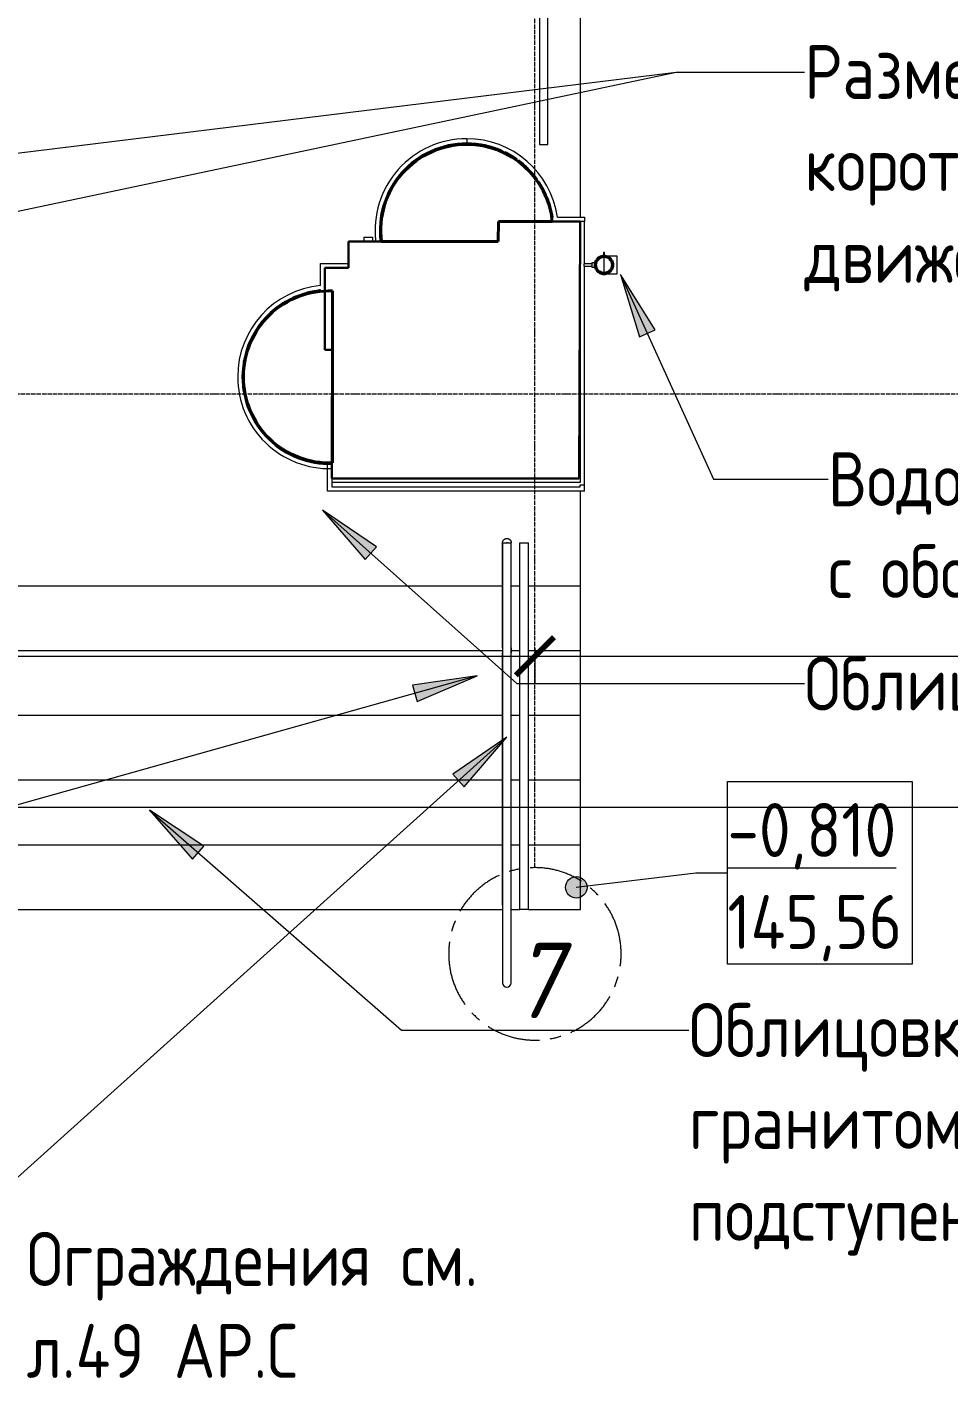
# Model space of a CAD drawing. Header units: millimetres. Extents: x 504091 to 2165846, y 135022 to 442887.
# Drawn here: x 1428344 to 1432621, y 298103 to 304368 of the extents above; entities that cross this region are included whole.
import ezdxf

# ---------------------------------------------------------------- set-up
doc = ezdxf.new("R2010")
doc.units = ezdxf.units.MM
doc.linetypes.add('ADSK_Линия сетки', pattern=[25, 20, -2.5, 0, -2.5])
doc.linetypes.add('осеваяX2', pattern=[4, 2.5, -0.5, 0.5, -0.5])
doc.layers.get('Defpoints').update_dxf_attribs({"color": 255})
for name, color, linetype, lineweight in [('Аннотация', 7, 'Continuous', 9), ('Колонны', 7, 'Continuous', 18), ('Лестницы', 7, 'Continuous', 18), ('Обобщенные модели', 7, 'Continuous', 18), ('Ограждение', 7, 'Continuous', 18), ('Оси', 165, 'осеваяX2', 13), ('Перекрытие', 7, 'Continuous', 18), ('размеры', 7, 'Continuous', 9), ('Стены наружные', 7, 'Continuous', 18), ('Стены несущие', 7, 'Continuous', 30), ('Стены отделка', 7, 'Continuous', 30), ('Стены штриховка', 7, 'Continuous', 18)]:
    doc.layers.add(name, color=color, linetype=linetype, lineweight=lineweight)
doc.layers.add('Линии', color=7, linetype='Continuous', lineweight=9, true_color=0x00a600)
doc.styles.add('GOST 2.304_new', font='isocpeur.ttf', dxfattribs={"width": 0.9, "oblique": 15})
doc.styles.add('GOST Common_2', font='GOST_Common.ttf', dxfattribs={"width": 0.9, "height": 200})
doc.dimstyles.new('SPDS 1_100', dxfattribs={"dimscale": 100, "dimtxt": 2.5, "dimasz": 1.77, "dimexe": 1.25, "dimexo": 0.625, "dimtad": 1, "dimdec": 0, "dimrnd": 0.001, "dimzin": 9, "dimtxsty": 'GOST 2.304_new', "dimblk": 'ARCHTICK', "dimcen": 2.5, "dimdle": 2, "dimclrt": 256, "dimadec": 0, "dimazin": 2, "dimtfac": 0.75, "dimtdec": 0, "dimtmove": 1, "dimatfit": 3, "dimfxl": 0, "dimtolj": 1, "dimlwd": 9, "dimlwe": 9, "dimarcsym": 0})

# ---------------------------------------------------------------- blocks, each defined once
blk = doc.blocks.new('Ограждение - Ограждение-1129748-План 1-го этажа')
at = {"layer": 'Ограждение'}
for p, q in [((30479.5, -2845), (30519.5, -2845)), ((30479.5, -3345), (30479.5, -2845)), ((30519.5, -3345), (30519.5, -2845)), ((30479.5, -4545), (30479.5, -3345)), ((30519.5, -4545), (30519.5, -3345)), ((30519.5, -4545), (30479.5, -4545))]:
    blk.add_line(p, q, dxfattribs=at)
blk = doc.blocks.new('Тип перил - Перила_Внутренний_-1129817-План 1-го этажа')
at = {"layer": 'Ограждение'}
for p, q in [((30399.5, -2845), (30399.5, -3332.5)), ((30421.9, -2845), (30417.2, -2845)), ((30439.5, -3332.5), (30439.5, -2845)), ((30399.5, -3346.6), (30399.5, -4525)), ((30439.5, -4525), (30439.5, -3346.6))]:
    blk.add_line(p, q, dxfattribs=at)
at = {"layer": 'Ограждение', "flags": 128}
for points in [[(30399.5, -3332.5), (30399.5, -3333.7), (30399.5, -3334.9), (30399.5, -3336.1), (30399.5, -3337.3), (30399.5, -3338.5), (30399.5, -3339.6), (30399.5, -3340.8), (30399.5, -3341.9), (30399.5, -3343.1), (30399.5, -3344.2), (30399.5, -3345.3), (30399.5, -3346.4), (30399.5, -3346.6)], [(30439.5, -3346.6), (30439.5, -3345.5), (30439.5, -3344.5), (30439.5, -3343.3), (30439.5, -3342.2), (30439.5, -3341.1), (30439.5, -3339.9), (30439.5, -3338.8), (30439.5, -3337.6), (30439.5, -3336.4), (30439.5, -3335.2), (30439.5, -3334), (30439.5, -3332.8), (30439.5, -3332.5)]]:
    blk.add_lwpolyline(points, dxfattribs=at)
blk = doc.blocks.new('Тип перил - D40-16087-План 1-го этажа')
at = {"layer": 'Ограждение', "flags": 128}
for points in [[(0, 20), (0.8, 20), (1.6, 19.9), (2.4, 19.9), (3.2, 19.7), (4, 19.6), (4.8, 19.4), (5.5, 19.2), (6.3, 19), (7, 18.7), (7.8, 18.4), (8.5, 18.1), (9.2, 17.7), (9.9, 17.4), (10.6, 16.9), (11.3, 16.5), (11.9, 16), (12.6, 15.6), (13.2, 15), (13.8, 14.5), (14.3, 13.9), (14.9, 13.3), (15.4, 12.7), (15.9, 12.1), (16.4, 11.5), (16.8, 10.8), (17.2, 10.1), (17.6, 9.4), (18, 8.7), (18.3, 8), (18.6, 7.2), (18.9, 6.5), (19.2, 5.7), (19.4, 5), (19.6, 4.2), (19.7, 3.4), (19.8, 2.6), (19.9, 1.8), (20, 1), (20, 0.2), (20, 0)], [(20, 0), (20, -0.8), (19.9, -1.6), (19.9, -2.4), (19.7, -3.2), (19.6, -4), (19.4, -4.8), (19.2, -5.5), (19, -6.3), (18.7, -7), (18.4, -7.8), (18.1, -8.5), (17.7, -9.2), (17.4, -9.9), (16.9, -10.6), (16.5, -11.3), (16, -11.9), (15.6, -12.6), (15, -13.2), (14.5, -13.8), (13.9, -14.3), (13.3, -14.9), (12.7, -15.4), (12.1, -15.9), (11.5, -16.4), (10.8, -16.8), (10.1, -17.2), (9.4, -17.6), (8.7, -18), (8, -18.3), (7.2, -18.6), (6.5, -18.9), (5.7, -19.2), (5, -19.4), (4.2, -19.6), (3.4, -19.7), (2.6, -19.8), (1.8, -19.9), (1, -20), (0.2, -20), (0, -20)]]:
    blk.add_lwpolyline(points, dxfattribs=at)
blk = doc.blocks.new('Тип перил - Перила_Внутренний_-V20-План 1-го этажа')
at = {"layer": 'Ограждение'}
for p, q in [((30399.5, -2845), (30439.5, -2845)), ((30399.5, -3332.5), (30399.5, -2845)), ((30439.5, -3332.5), (30439.5, -2845)), ((30399.5, -3332.5), (30399.5, -3356)), ((30399.5, -4525), (30399.5, -3356)), ((30439.5, -3332.5), (30439.5, -3356)), ((30439.5, -4525), (30439.5, -3356))]:
    blk.add_line(p, q, dxfattribs=at)
blk = doc.blocks.new('Ограждение - Ограждение-2045083-План 1-го этажа')
at = {"layer": 'Ограждение'}
for p, q in [((30570.2, 1321.8), (30570.2, -998.2)), ((30610.2, 1321.8), (30570.2, 1321.8)), ((30610.2, -998.2), (30610.2, 1321.8)), ((30570.2, -998.2), (30610.2, -998.2))]:
    blk.add_line(p, q, dxfattribs=at)
blk = doc.blocks.new('TN_ПВС 125-82_Водосточная труба - TN_ПВС 125-82_Водосточная труба-2851611-План 1-го этажа')
at = {"layer": 'Обобщенные модели', "lineweight": 9}
h = blk.add_hatch(dxfattribs=at)
h.set_pattern_fill('FP_22', color=256, style=0, pattern_type=2)
h.set_pattern_definition([(135, (-1556.57, -30870.17), (-106.066, -106.066), [])])
h.paths.add_polyline_path([(41, 0), (38.8, 8.6), (34.4, 21.8), (19.4, 35.9), (-0.7, 40.9), (-22, 34.1), (-35.9, 19.4), (-40.5, -2.2), (-35.1, -21.1), (-19.4, -35.9), (0.7, -40.9), (21.1, -35.1), (35.9, -19.4), (40.9, -0.4)])
h.paths.add_polyline_path([(38.8, 0), (32.5, -20.5), (19.4, -33.6), (-1.7, -38.4), (-20.5, -32.5), (-33.6, -19.4), (-38.8, 0), (-32.5, 20.6), (-19.4, 33.6), (0, 38.8), (21, 32), (33.9, 18.4), (37.7, 4.2)])
at = {"layer": 'Обобщенные модели', "lineweight": 40}
for radius, start, end in [(41.1, 151.07109, 178.92891), (38.8, 0, 180), (38.8, 180, 0), (41.1, 121.07109, 148.92891), (41.1, 91.07109, 118.92891), (41.1, 61.07109, 88.92891), (41.1, 31.07109, 58.92891), (41.1, 1.07109, 28.92891), (41.1, 181.07109, 208.92891), (41.1, 211.07109, 238.92891), (41.1, 241.07109, 268.92891), (41.1, 271.07109, 298.92891), (41.1, 301.07109, 328.92891), (41.1, 331.07109, 358.92891)]:
    blk.add_arc((0, 0), radius, start, end, dxfattribs=at)
blk = doc.blocks.new('_ Хомут универсальный - _ Хомут универсальный-2851612-План 1-го этажа')
at = {"layer": 'Обобщенные модели'}
for p, q in [((-43.2, 2.1), (-56.9, 2.1)), ((-56.9, 2.1), (-56.9, -2.5)), ((-56.9, -2.5), (-43.2, -2.5)), ((-10, -42.1), (-10, -56.8)), ((-10, -56.8), (10, -56.8)), ((-5, -56.8), (-5, -93.3)), ((5, -93.3), (5, -56.8)), ((10, -56.8), (10, -42.2)), ((-5, -93.3), (5, -93.3))]:
    blk.add_line(p, q, dxfattribs=at)
for centre, radius, start, end in [((0, -0.1), 43.3, 283.41294, 177.00802), ((0, 0), 41, 0, 180), ((0, 0), 43.3, 183.31014, 256.65277), ((0, 0), 41, 180, 360)]:
    blk.add_arc(centre, radius, start, end, dxfattribs=at)
blk = doc.blocks.new('_ Водосточный слив с хомутом универсальным - _ Водосточный слив с хомутом универсальным-2862680-План 1-го этажа')
at = {"layer": 'Обобщенные модели'}
for p, q in [((-13.7, 41.1), (-61, 41.1)), ((0, 38.8), (0, -38.8)), ((0, 38.8), (0, -38.8)), ((-61, -41.1), (-13.7, -41.1))]:
    blk.add_line(p, q, dxfattribs=at)
at = {"layer": 'Обобщенные модели', "flags": 128}
blk.add_lwpolyline([(-61, 41.1), (-61, 39.9), (-61, 36.4), (-61, 30.8), (-61, 23.3), (-61, 14.6), (-61, 5), (-61, -5), (-61, -14.6), (-61, -23.3), (-61, -30.8), (-61, -36.4), (-61, -39.9), (-61, -41.1)], dxfattribs=at)
at = {"layer": 'Обобщенные модели'}
for start, end in [(13.28397, 180), (180, 267.21989), (273.32274, 346.71603)]:
    blk.add_arc((0, 0), 43.6, start, end, dxfattribs=at)
blk = doc.blocks.new('Тип перил - Перила_Внутренний_-3098268-План 1-го этажа')
at = {"layer": 'Ограждение', "flags": 128}
for points in [[(30399.5, -3332.5), (30399.5, -3333.7), (30399.5, -3334.9), (30399.5, -3336.1), (30399.5, -3337.3), (30399.5, -3338.5), (30399.5, -3339.6), (30399.5, -3340.8), (30399.5, -3341.9), (30399.5, -3343.1), (30399.5, -3344.2), (30399.5, -3345.3), (30399.5, -3346.4), (30399.5, -3346.6)], [(30439.5, -3346.6), (30439.5, -3345.5), (30439.5, -3344.5), (30439.5, -3343.3), (30439.5, -3342.2), (30439.5, -3341.1), (30439.5, -3339.9), (30439.5, -3338.8), (30439.5, -3337.6), (30439.5, -3336.4), (30439.5, -3335.2), (30439.5, -3334), (30439.5, -3332.8)]]:
    blk.add_lwpolyline(points, dxfattribs=at)
blk = doc.blocks.new('Тип перил - D40-V58-План 1-го этажа')
at = {"layer": 'Ограждение', "flags": 128}
for points in [[(4.8, 19.4), (5.5, 19.2), (6.3, 19), (7, 18.7), (7.8, 18.4), (8.5, 18.1), (9.2, 17.7), (9.9, 17.4), (10.6, 16.9), (11.3, 16.5), (11.9, 16), (12.6, 15.6), (13.2, 15), (13.8, 14.5), (14.3, 13.9), (14.9, 13.3), (15.4, 12.7), (15.9, 12.1), (16.4, 11.5), (16.8, 10.8), (17.2, 10.1), (17.6, 9.4), (18, 8.7), (18.3, 8), (18.6, 7.2), (18.9, 6.5), (19.2, 5.7), (19.4, 5), (19.6, 4.2), (19.7, 3.4), (19.8, 2.6), (19.9, 1.8), (20, 1), (20, 0.2), (20, 0)], [(9.4, -17.6), (8.7, -18), (8, -18.3), (7.2, -18.6), (6.5, -18.9), (5.7, -19.2), (5, -19.4), (4.2, -19.6)], [(20, 0), (20, -0.8), (19.9, -1.6), (19.9, -2.4), (19.7, -3.2), (19.6, -4), (19.4, -4.8), (19.2, -5.5), (19, -6.3), (18.7, -7), (18.4, -7.8), (18.1, -8.5), (17.7, -9.2), (17.4, -9.9), (16.9, -10.6), (16.5, -11.3), (16, -11.9), (15.6, -12.6), (15, -13.2), (14.5, -13.8), (13.9, -14.3), (13.3, -14.9), (12.7, -15.4), (12.1, -15.9), (11.5, -16.4), (10.8, -16.8), (10.1, -17.2)]]:
    blk.add_lwpolyline(points, dxfattribs=at)
blk = doc.blocks.new('Тип перил - Перила_Внутренний_-V62-План 1-го этажа')
at = {"layer": 'Ограждение'}
for p, q in [((30399.5, -3332.5), (30399.5, -3346.7)), ((30439.5, -3332.5), (30439.5, -3346.7))]:
    blk.add_line(p, q, dxfattribs=at)
blk = doc.blocks.new('Ось сетки - Круг_Ø8 мм-8258-План подвала')
at = {"layer": 'Оси', "linetype": 'ByBlock', "lineweight": 20}
for start, end in [(360, 180), (180, 360)]:
    blk.add_arc((0, 0), 4, start, end, dxfattribs=at)
blk = doc.blocks.new('_ArchTick')
at = {"color": 0, "linetype": 'ByBlock', "const_width": 0.15}
blk.add_lwpolyline([(-0.5, -0.5), (0.5, 0.5)], dxfattribs=at)
blk = doc.blocks.new('*D2804')
at = {"layer": 'Defpoints', "color": 0, "lineweight": 20, "transparency": 16777216}
for p in [(1418199.9, 301549.8), (1430699.9, 301549.8), (1430699.9, 301449.8)]:
    blk.add_point(p, dxfattribs=at)
at = {"layer": 'размеры', "color": 0, "lineweight": 9, "transparency": 16777216}
for p, q in [((1418199.9, 301487.3), (1418199.9, 301324.8)), ((1430699.9, 301487.3), (1430699.9, 301324.8)), ((1417999.9, 301449.8), (1430899.9, 301449.8))]:
    blk.add_line(p, q, dxfattribs=at)
at = {"layer": 'размеры', "color": 0, "lineweight": 9, "transparency": 16777216, "xscale": 177, "yscale": 177, "zscale": 177, "rotation": 180}
blk.add_blockref('_ArchTick', (1418199.9, 301449.8), dxfattribs=at)
at = {"layer": 'размеры', "color": 0, "lineweight": 9, "transparency": 16777216, "xscale": 177, "yscale": 177, "zscale": 177}
blk.add_blockref('_ArchTick', (1430699.9, 301449.8), dxfattribs=at)
at = {"layer": 'размеры', "lineweight": 20, "transparency": 16777216, "insert": (1424449.9, 301637.3), "char_height": 250, "width": 291.93, "attachment_point": 5, "style": 'GOST 2.304_new'}
blk.add_mtext('\\A1;12500', dxfattribs=at)
blk = doc.blocks.new('*D2794')
at = {"layer": 'Defpoints', "color": 0, "lineweight": 20, "transparency": 16777216}
for p in [(1430699.9, 301549.8), (1438599.9, 301549.8), (1438599.9, 301449.8)]:
    blk.add_point(p, dxfattribs=at)
at = {"layer": 'размеры', "color": 0, "lineweight": 9, "transparency": 16777216}
for p, q in [((1430699.9, 301487.3), (1430699.9, 301324.8)), ((1438599.9, 301487.3), (1438599.9, 301324.8)), ((1430499.9, 301449.8), (1438799.9, 301449.8))]:
    blk.add_line(p, q, dxfattribs=at)
at = {"layer": 'размеры', "color": 0, "lineweight": 9, "transparency": 16777216, "xscale": 177, "yscale": 177, "zscale": 177, "rotation": 180}
blk.add_blockref('_ArchTick', (1430699.9, 301449.8), dxfattribs=at)
at = {"layer": 'размеры', "color": 0, "lineweight": 9, "transparency": 16777216, "xscale": 177, "yscale": 177, "zscale": 177}
blk.add_blockref('_ArchTick', (1438599.9, 301449.8), dxfattribs=at)
at = {"layer": 'размеры', "lineweight": 20, "transparency": 16777216, "insert": (1434649.9, 301637.3), "char_height": 250, "width": 248.308, "attachment_point": 5, "style": 'GOST 2.304_new'}
blk.add_mtext('\\A1;7900', dxfattribs=at)
blk = doc.blocks.new('*D2805')
at = {"layer": 'Defpoints', "color": 0, "lineweight": 20, "transparency": 16777216}
for p in [(1393649.9, 300849.8), (1455499.9, 300849.8), (1455499.9, 300749.8)]:
    blk.add_point(p, dxfattribs=at)
at = {"layer": 'размеры', "color": 0, "lineweight": 9, "transparency": 16777216}
for p, q in [((1393649.9, 300787.3), (1393649.9, 300624.8)), ((1455499.9, 300787.3), (1455499.9, 300624.8)), ((1393449.9, 300749.8), (1455699.9, 300749.8))]:
    blk.add_line(p, q, dxfattribs=at)
at = {"layer": 'размеры', "color": 0, "lineweight": 9, "transparency": 16777216, "xscale": 177, "yscale": 177, "zscale": 177, "rotation": 180}
blk.add_blockref('_ArchTick', (1393649.9, 300749.8), dxfattribs=at)
at = {"layer": 'размеры', "color": 0, "lineweight": 9, "transparency": 16777216, "xscale": 177, "yscale": 177, "zscale": 177}
blk.add_blockref('_ArchTick', (1455499.9, 300749.8), dxfattribs=at)
at = {"layer": 'размеры', "lineweight": 20, "transparency": 16777216, "insert": (1424574.9, 300937.3), "char_height": 250, "width": 291.93, "attachment_point": 5, "style": 'GOST 2.304_new'}
blk.add_mtext('\\A1;61850', dxfattribs=at)

msp = doc.modelspace()

# ---------------------------------------------------------------- hatches: boundary and pattern name
at = {"layer": 'Аннотация', "lineweight": 9}
for points in [[(1431097.0831, 303221.0821), (1431185.1621, 302931.5964), (1431257.0854, 302964.2569)], [(1429714.0988, 302127.1729), (1429911.8485, 301898.1425), (1429964.3878, 301957.1279)], [(1430431.7218, 301359.8591), (1430132.2218, 301316.7356), (1430153.5882, 301240.6886)], [(1430569.0355, 301074.4833), (1430319.5767, 300903.2226), (1430372.4023, 300844.4935)], [(1428911.5931, 300736.2548), (1429111.6979, 300509.279), (1429163.6252, 300568.8039)]]:
    msp.add_hatch(color=256, dxfattribs=at).paths.add_polyline_path(points)
h = msp.add_hatch(color=256, dxfattribs=at)
edge = h.paths.add_edge_path()
edge.add_arc((1430891.7855, 300378.566), 50, 0, 360)
at = {"layer": 'Колонны', "true_color": 0xfbfbf4}
for points in [[(1429985.1685, 303373.9812), (1429988.0327, 303373.9812), (1429985.7054, 303445.7648), (1429994.3967, 303510.732), (1430015.1023, 303576.3776), (1430046.9265, 303637.6683), (1430089.1619, 303692.8453), (1430133.1249, 303734.9762), (1430189.1785, 303772.8586), (1430250.8276, 303800.7237), (1430316.299, 303817.77), (1430383.7094, 303824.2917), (1430383.7094, 303830.1095), (1430312.1387, 303823.4784), (1430242.6075, 303804.2158), (1430186.1654, 303778.7364), (1430129.1954, 303740.2824), (1430076.133, 303688.1661), (1430036.7207, 303633.7749), (1430006.7514, 303573.367), (1429987.1903, 303508.68), (1429978.6056, 303442.6173), (1429978.6471, 303441.5747), (1429981.3773, 303373.9812), (1429984.7048, 303373.9812)], [(1430780.4496, 303466.0778), (1430785.9812, 303466.0778), (1430770.2869, 303544.0563), (1430755.6546, 303582.5867), (1430733.8955, 303626.4408), (1430726.042, 303639.4392), (1430700.6002, 303675.4531), (1430681.0221, 303698.2573), (1430647.8177, 303730.6602), (1430630.8503, 303744.4369), (1430586.9298, 303774.4213), (1430574.3654, 303781.2085), (1430518.6304, 303806.4802), (1430450.838, 303824.142), (1430383.7094, 303830.1095), (1430383.7094, 303823.5071), (1430455.2399, 303816.5229), (1430511.4301, 303802.5075), (1430571.0488, 303776.7794), (1430625.7035, 303741.7197), (1430673.946, 303698.2573), (1430714.498, 303647.5438), (1430746.2851, 303590.9231), (1430768.6877, 303528.7085), (1430776.8078, 303485.4701)]]:
    msp.add_hatch(color=7, dxfattribs=at).paths.add_polyline_path(points)
h = msp.add_hatch(color=7, dxfattribs=at)
h.paths.add_polyline_path([(1429738.4023, 302341.4378), (1429739.394, 302342.495), (1429758.4023, 302342.3553), (1429758.4023, 302347.1812), (1429685.5152, 302351.8424), (1429620.7559, 302367.0893), (1429555.4955, 302395.4409), (1429496.3102, 302434.9357), (1429445.0832, 302484.3171), (1429403.4442, 302542.0139), (1429372.7182, 302606.1905), (1429353.3462, 302680.7945), (1429347.5367, 302745.6744), (1429340.9343, 302745.6744), (1429347.6306, 302674.805), (1429364.3794, 302611.2689), (1429387.1742, 302557.6335), (1429422.8464, 302501.4891), (1429470.2521, 302449.4418), (1429515.2985, 302412.5014), (1429571.5382, 302379.8288), (1429632.3217, 302356.559), (1429696.0434, 302343.3136), (1429723.7728, 302342.0856)])
h.paths.add_polyline_path([(1429352.2424, 302680.78), (1429352.2384, 302680.7945), (1429347.5367, 302721.7402)])

# ---------------------------------------------------------------- linework, layer by layer
at = {"layer": 'Аннотация', "lineweight": 9}
for p, q in [((1423345.9232, 303176.2253), (1431355.6575, 304158.8747)), ((1426708.6622, 303177.3769), (1431355.6575, 304158.8747)), ((1431355.6575, 304158.8747), (1431950.2261, 304158.8747)), ((1431355.6575, 304158.8747), (1431950.2261, 304158.8747)), ((1431097.0831, 303221.0821), (1431185.1621, 302931.5964)), ((1431257.0854, 302964.2569), (1431097.0831, 303221.0821)), ((1431097.0831, 303221.0821), (1431528.6135, 302270.7896)), ((1431185.1621, 302931.5964), (1431257.0854, 302964.2569)), ((1431528.6135, 302270.7896), (1432060.2054, 302270.7896)), ((1429714.0988, 302127.1729), (1429911.8485, 301898.1425)), ((1429964.3878, 301957.1279), (1429714.0988, 302127.1729)), ((1429714.0988, 302127.1729), (1430616.4453, 301323.4379)), ((1429911.8485, 301898.1425), (1429964.3878, 301957.1279)), ((1430431.7218, 301359.8591), (1422783.2376, 299210.9147)), ((1430431.7218, 301359.8591), (1430132.2218, 301316.7356)), ((1430153.5882, 301240.6886), (1430431.7218, 301359.8591)), ((1430132.2218, 301316.7356), (1430153.5882, 301240.6886)), ((1430616.4453, 301323.4379), (1431950.2261, 301323.4379)), ((1430569.0355, 301074.4833), (1427878.9918, 298654.8445)), ((1430569.0355, 301074.4833), (1430319.5767, 300903.2226)), ((1430372.4023, 300844.4935), (1430569.0355, 301074.4833)), ((1430319.5767, 300903.2226), (1430372.4023, 300844.4935)), ((1428911.5931, 300736.2548), (1429111.6979, 300509.279)), ((1429163.6252, 300568.8039), (1428911.5931, 300736.2548)), ((1428911.5931, 300736.2548), (1430080.8379, 299716.251)), ((1429111.6979, 300509.279), (1429163.6252, 300568.8039)), ((1430891.7855, 300378.566), (1431446.3848, 300446.1422)), ((1431446.3848, 300446.1422), (1431593.1064, 300446.1422)), ((1430080.8379, 299716.251), (1431414.6187, 299716.251))]:
    msp.add_line(p, q, dxfattribs=at)
at = {"layer": 'Аннотация', "lineweight": 9, "flags": 128}
msp.add_lwpolyline([(1431593.1064, 300869.6422), (1432450.8064, 300869.6422), (1432450.8064, 300022.6422), (1431593.1064, 300022.6422)], close=True, dxfattribs=at)
at = {"layer": 'Аннотация', "lineweight": 9}
msp.add_circle((1430891.7855, 300378.566), 50, dxfattribs=at)
at = {"layer": 'Колонны', "lineweight": 40}
for p, q in [((1430530.0518, 303373.9812), (1430530.4587, 303466.0778)), ((1430530.4587, 303466.0778), (1430780.4496, 303466.0778)), ((1429988.0327, 303373.9812), (1430530.0518, 303373.9812)), ((1429761.0694, 302347.0407), (1429761.0694, 303144.308))]:
    msp.add_line(p, q, dxfattribs=at)
for centre, start, end in [((1430383.7094, 303424.605), 90, 187.29094517), ((1430383.7094, 303424.605), 5.96767013, 90), ((1429746.4388, 302745.6744), 87.89807182, 180), ((1429746.4388, 302745.6744), 180, 272.10192818)]:
    msp.add_arc(centre, 398.902, start, end, dxfattribs=at)
at = {"layer": 'Колонны'}
for centre, start, end in [((1430383.7094, 303424.605), 76.99754732, 80.22653924), ((1430383.7094, 303424.605), 66.59420684, 70.44952083), ((1430383.7094, 303424.605), 56.56255243, 60.66789753), ((1430383.7094, 303424.605), 46.65445793, 50.8797291), ((1430383.7094, 303424.605), 36.80234449, 41.08208816), ((1430383.7094, 303424.605), 26.98020558, 31.27011772), ((1430383.7094, 303424.605), 17.17588973, 21.43509958), ((1430383.7094, 303424.605), 8.73504612, 11.55963304), ((1429746.4388, 302745.6744), 120.04173719, 124.31605962), ((1429746.4388, 302745.6744), 110.71326244, 115.03484994), ((1429746.4388, 302745.6744), 101.39608335, 105.75369972), ((1429746.4388, 302745.6744), 95.82221293, 96.47269085), ((1429746.4388, 302745.6744), 129.38753202, 133.59724685), ((1429746.4388, 302745.6744), 138.76209643, 142.87832986), ((1429746.4388, 302745.6744), 157.73553876, 161.43985797), ((1429746.4388, 302745.6744), 148.19005356, 152.1592272), ((1429746.4388, 302745.6744), 167.64022945, 170.72035847)]:
    msp.add_arc(centre, 405.5044, start, end, dxfattribs=at)
at = {"layer": 'Лестницы'}
for p, q in [((1425147.0478, 301776.3441), (1430549.8195, 301776.3441)), ((1430589.8195, 301776.3441), (1430629.8195, 301776.3441)), ((1430669.8195, 301776.3441), (1430910.8923, 301776.3441)), ((1430910.8923, 301476.3441), (1430910.8923, 301776.3441)), ((1425146.521, 301476.3441), (1430550.3463, 301476.3441)), ((1425146.521, 301476.3441), (1430550.3463, 301476.3441)), ((1430589.2927, 301476.3441), (1430629.8195, 301476.3441)), ((1430589.2927, 301476.3441), (1430629.8195, 301476.3441)), ((1430669.8195, 301476.3441), (1430910.8923, 301476.3441)), ((1430669.8195, 301476.3441), (1430910.8923, 301476.3441)), ((1430910.8923, 301176.3441), (1430910.8923, 301476.3441)), ((1425147.0478, 301176.3441), (1430549.8195, 301176.3441)), ((1425147.0478, 301176.3441), (1430549.8195, 301176.3441)), ((1430589.8195, 301176.3441), (1430629.8195, 301176.3441)), ((1430589.8195, 301176.3441), (1430629.8195, 301176.3441)), ((1430669.8195, 301176.3441), (1430910.8923, 301176.3441)), ((1430669.8195, 301176.3441), (1430910.8923, 301176.3441)), ((1430910.8923, 300876.3441), (1430910.8923, 301176.3441)), ((1425147.0478, 300876.3441), (1430549.8195, 300876.3441)), ((1425147.0478, 300876.3441), (1430549.8195, 300876.3441)), ((1430589.8195, 300876.3441), (1430629.8195, 300876.3441)), ((1430589.8195, 300876.3441), (1430629.8195, 300876.3441)), ((1430669.8195, 300876.3441), (1430910.8923, 300876.3441)), ((1430669.8195, 300876.3441), (1430910.8923, 300876.3441)), ((1430910.8923, 300576.3441), (1430910.8923, 300876.3441)), ((1425147.0478, 300576.3441), (1430549.8195, 300576.3441)), ((1425147.0478, 300576.3441), (1430549.8195, 300576.3441)), ((1430589.8195, 300576.3441), (1430629.8195, 300576.3441)), ((1430589.8195, 300576.3441), (1430629.8195, 300576.3441)), ((1430669.8195, 300576.3441), (1430910.8923, 300576.3441)), ((1430669.8195, 300576.3441), (1430910.8923, 300576.3441)), ((1430910.8923, 300276.3441), (1430910.8923, 300576.3441)), ((1425147.0478, 300276.3441), (1430549.8195, 300276.3441)), ((1425147.0478, 300276.3441), (1430549.8195, 300276.3441)), ((1430589.8195, 300276.3441), (1430629.8195, 300276.3441)), ((1430589.8195, 300276.3441), (1430629.8195, 300276.3441)), ((1430669.8195, 300276.3441), (1430910.8923, 300276.3441)), ((1430669.8195, 300276.3441), (1430910.8923, 300276.3441))]:
    msp.add_line(p, q, dxfattribs=at)
at = {"layer": 'Линии', "color": 7}
for p, q in [((1430549.8195, 300296.3441), (1430549.8195, 299936.3441)), ((1430589.8195, 299936.3441), (1430589.8195, 300296.3441))]:
    msp.add_line(p, q, dxfattribs=at)
msp.add_arc((1430569.8195, 299936.3441), 20, 180, 0, dxfattribs=at)
at = {"layer": 'Оси', "linetype": 'ADSK_Линия сетки'}
for p, q in [((1430699.8592, 300469.847), (1430699.8592, 349044.3426)), ((1390035.5654, 302666.3441), (1456155.1468, 302666.3441))]:
    msp.add_line(p, q, dxfattribs=at)
at = {"layer": 'Перекрытие'}
for p, q in [((1430910.8923, 303486.0778), (1430910.8923, 306214.7718)), ((1430910.8923, 301776.989), (1430910.8923, 302215.7906)), ((1425147.0478, 301776.989), (1430549.8195, 301776.989)), ((1430589.8195, 301776.989), (1430629.8195, 301776.989)), ((1430669.8195, 301776.989), (1430910.8923, 301776.989))]:
    msp.add_line(p, q, dxfattribs=at)
at = {"layer": 'Стены наружные'}
for p, q in [((1430383.7094, 303850.1095), (1430383.7094, 303830.1095)), ((1430782.301, 303486.0778), (1430784.5272, 303486.0778)), ((1430804.7499, 303486.0778), (1430930.4611, 303486.0778)), ((1430930.4611, 303486.0778), (1430930.4611, 303465.7906)), ((1429906.8415, 303393.9812), (1429946.8415, 303393.9812)), ((1429906.8415, 303393.9812), (1429906.8415, 303373.9812)), ((1429946.8415, 303393.9812), (1429946.8415, 303373.9812)), ((1429705.298, 303271.2638), (1429835.298, 303271.2638)), ((1429705.298, 303169.1853), (1429705.298, 303271.2638)), ((1429705.298, 303146.5156), (1429705.298, 303149.0864)), ((1429738.4023, 302215.7906), (1429738.4023, 302342.563)), ((1429758.4023, 302275.1715), (1429758.4023, 302255.7906)), ((1430930.4611, 302215.7906), (1429738.4023, 302215.7906)), ((1430930.4611, 302215.7906), (1430930.4611, 302245.7906))]:
    msp.add_line(p, q, dxfattribs=at)
for centre, radius, start, end in [((1430383.7094, 303424.605), 425.5044, 90, 186.83287031), ((1430383.7094, 303424.605), 425.5044, 8.3066069, 90), ((1430383.7094, 303424.605), 405.5044, 90, 187.17160497), ((1430383.7094, 303424.605), 405.5044, 65.30762788, 90), ((1430383.7094, 303424.605), 405.5044, 54.69717551, 63.99332947), ((1430383.7094, 303424.605), 405.5044, 46.15125646, 53.53569742), ((1430383.7094, 303424.605), 405.5044, 35.61000387, 45.93885885), ((1430383.7094, 303424.605), 405.5044, 23.92581458, 34.65713812), ((1430383.7094, 303424.605), 405.5044, 8.71941483, 22.86465215), ((1429746.4388, 302745.6744), 425.5044, 95.54842115, 180), ((1429746.4388, 302745.6744), 405.5044, 95.82300001, 180), ((1429746.4388, 302745.6744), 425.5044, 180, 271.61044668), ((1429746.4388, 302745.6744), 405.5044, 180, 271.69006366)]:
    msp.add_arc(centre, radius, start, end, dxfattribs=at)
at = {"layer": 'Стены несущие'}
for p, q in [((1430910.4624, 303466.0778), (1430780.4496, 303466.0778)), ((1430905.2007, 302275.1715), (1430910.4624, 303466.0778)), ((1430530.0518, 303373.9812), (1429835.298, 303373.9812)), ((1429835.298, 303373.9812), (1429835.298, 303251.2638)), ((1429835.298, 303251.2638), (1429725.298, 303251.2638)), ((1429725.298, 303251.2638), (1429725.298, 303143.0628)), ((1429725.298, 303142.424), (1429725.298, 302871.2638)), ((1429725.298, 302871.2638), (1429759.7835, 302871.2638)), ((1429759.7835, 302871.2638), (1429759.7835, 302655.1715)), ((1429758.4023, 302655.1715), (1429758.4023, 302275.1715)), ((1429758.4023, 302275.1715), (1430905.2007, 302275.1715))]:
    msp.add_line(p, q, dxfattribs=at)
at = {"layer": 'Стены отделка', "lineweight": 9}
for p, q in [((1430930.4611, 303465.7906), (1430910.4611, 303465.7906)), ((1430910.4611, 303465.7906), (1430910.4611, 302255.7906)), ((1430930.4611, 303269.6014), (1430930.4611, 303465.7906)), ((1430930.4611, 302245.7906), (1430930.4611, 303259.9873)), ((1430910.4611, 302255.7906), (1429758.4023, 302255.7906)), ((1429758.4023, 302255.7906), (1429758.4023, 302235.7906)), ((1429758.4023, 302235.7906), (1430910.4611, 302235.7906)), ((1430910.4611, 302235.7906), (1430910.4611, 302245.7906)), ((1430910.4611, 302245.7906), (1430930.4611, 302245.7906))]:
    msp.add_line(p, q, dxfattribs=at)
at = {"layer": 'Стены штриховка'}
for p, q in [((1430530.4587, 303466.0778), (1430530.0518, 303373.9812)), ((1430780.4496, 303466.0778), (1430530.4587, 303466.0778))]:
    msp.add_line(p, q, dxfattribs=at)

# ---------------------------------------------------------------- block references
at = {"layer": 'Обобщенные модели'}
for name, rotation in [('_ Хомут универсальный - _ Хомут универсальный-2851612-План 1-го этажа', 270.0000000000002), ('_ Водосточный слив с хомутом универсальным - _ Водосточный слив с хомутом универсальным-2862680-План 1-го этажа', 180)]:
    msp.add_blockref(name, (1431020.4611, 303264.7718), dxfattribs=dict(at, rotation=rotation))
at = {"layer": 'Обобщенные модели', "lineweight": 40, "rotation": 270.0000000000002}
msp.add_blockref('TN_ПВС 125-82_Водосточная труба - TN_ПВС 125-82_Водосточная труба-2851611-План 1-го этажа', (1431020.4611, 303264.7718), dxfattribs=at)
at = {"layer": 'Ограждение'}
for name in ['Ограждение - Ограждение-2045083-План 1-го этажа', 'Тип перил - Перила_Внутренний_-1129817-План 1-го этажа', 'Тип перил - Перила_Внутренний_-V20-План 1-го этажа', 'Ограждение - Ограждение-1129748-План 1-го этажа', 'Тип перил - Перила_Внутренний_-3098268-План 1-го этажа', 'Тип перил - Перила_Внутренний_-V62-План 1-го этажа']:
    msp.add_blockref(name, (1400150.2939, 304821.3441), dxfattribs=at)
at = {"layer": 'Ограждение', "rotation": 90}
for name in ['Тип перил - D40-16087-План 1-го этажа', 'Тип перил - D40-V58-План 1-го этажа']:
    msp.add_blockref(name, (1430569.8195, 301976.3441), dxfattribs=at)
at = {"layer": 'Оси', "lineweight": 20, "xscale": 99.99999999999993, "yscale": 99.99999999999993, "zscale": 99.99999999999993}
msp.add_blockref('Ось сетки - Круг_Ø8 мм-8258-План подвала', (1430699.8592, 300069.847), dxfattribs=at)

# ---------------------------------------------------------------- texts
at = {"layer": 'Аннотация', "lineweight": 9, "char_height": 250, "attachment_point": 1, "line_spacing_factor": 1.022766, "style": 'GOST Common_2'}
for s, insert, width in [('\\pt360,720,1080,1440,1800,2160,2520,2880,3240,3600,3960,4320,4680,5040,5400,5760,6120,6480,6840,7200,7560,7920,8280,8640,9000,9360,9720,10080,10440,10800,11160,11520;Размер  ячейки 33х11 мм, короткой стороной по ходу движения', (1431950.2261, 304284.0679), 4756.5), ('\\pt360,720,1080,1440,1800,2160,2520,2880,3240,3600,3960,4320,4680,5040,5400,5760,6120,6480,6840,7200,7560,7920,8280,8640,9000,9360,9720,10080,10440,10800,11160,11520;Водосточная труба с обогревом', (1432060.2054, 302395.9828), 2709), ('\\pt360,720,1080,1440,1800,2160,2520,2880,3240,3600,3960,4320,4680,5040,5400,5760,6120,6480,6840,7200,7560,7920,8280,8640,9000,9360,9720,10080,10440,10800,11160,11520;Облицовка входной площадки', (1431950.2261, 301448.6311), 7119.9), ('\\pt360,720,1080,1440,1800,2160,2520,2880,3240,3600,3960,4320,4680,5040,5400,5760,6120,6480,6840,7200,7560,7920,8280,8640,9000,9360,9720,10080,10440,10800,11160,11520;{\\L-0,810\\P}145,56', (1431593.1064, 300769.2624), 866.277), ('\\pt360,720,1080,1440,1800,2160,2520,2880,3240,3600,3960,4320,4680,5040,5400,5760,6120,6480,6840,7200,7560,7920,8280,8640,9000,9360,9720,10080,10440,10800,11160,11520;Облицовка ступеней с капиносом термообработанным гранитом "Габбро северный" (толщиной 30 мм, для подступенков - толщиной 20 мм)', (1431414.6187, 299841.4441), 7900.2), ('\\pt360,720,1080,1440,1800,2160,2520,2880,3240,3600,3960,4320,4680,5040,5400,5760,6120,6480,6840,7200,7560,7920,8280,8640,9000,9360,9720,10080,10440,10800,11160,11520;Ограждения см. л.49 АР.С', (1428342.0994, 298780.0376), 2089.8)]:
    msp.add_mtext(s, dxfattribs=dict(at, insert=insert, width=width))
at = {"layer": 'Оси', "insert": (1430699.0286, 299946.9425), "char_height": 350, "width": 232.2, "attachment_point": 5, "line_spacing_factor": 1.022766, "style": 'GOST 2.304_new'}
msp.add_mtext('\\pt89.999,180.0015,270.0005,359.9995,449.9985,540.001,630,719.999,810.0015,900.0005,989.9995,1079.9985,1170.001,1260,1349.999,1440.0015,1530.0005,1619.9995,1709.9985,1800.001,1890,1979.999,2070.0015,2160.0005,2249.9995,2339.9985,2430.001,2520,2609.999,2700.0015,2790.0005,2879.9995;7', dxfattribs=at)

# ---------------------------------------------------------------- dimensions: what is measured, and where the dimension line sits
at = {"layer": 'размеры', "lineweight": 20}
for base, p1, p2, picture, middle in [((1430699.8592, 301449.7869), (1418199.8592, 301549.7718), (1430699.8592, 301549.7718), '*D2804', (1424449.8592, 301637.2869)), ((1438599.8592, 301449.7869), (1430699.8592, 301549.7718), (1438599.8592, 301549.7718), '*D2794', (1434649.8592, 301637.2869)), ((1455499.8592, 300749.7869), (1393649.8592, 300849.7718), (1455499.8592, 300849.7718), '*D2805', (1424574.8592, 300937.2869))]:
    dim = msp.add_linear_dim(base=base, p1=p1, p2=p2, dimstyle='SPDS 1_100', dxfattribs=at)
    dim.commit()
    dim.dimension.update_dxf_attribs({"geometry": picture, "text_midpoint": middle})

doc.saveas('drawing.dxf')
